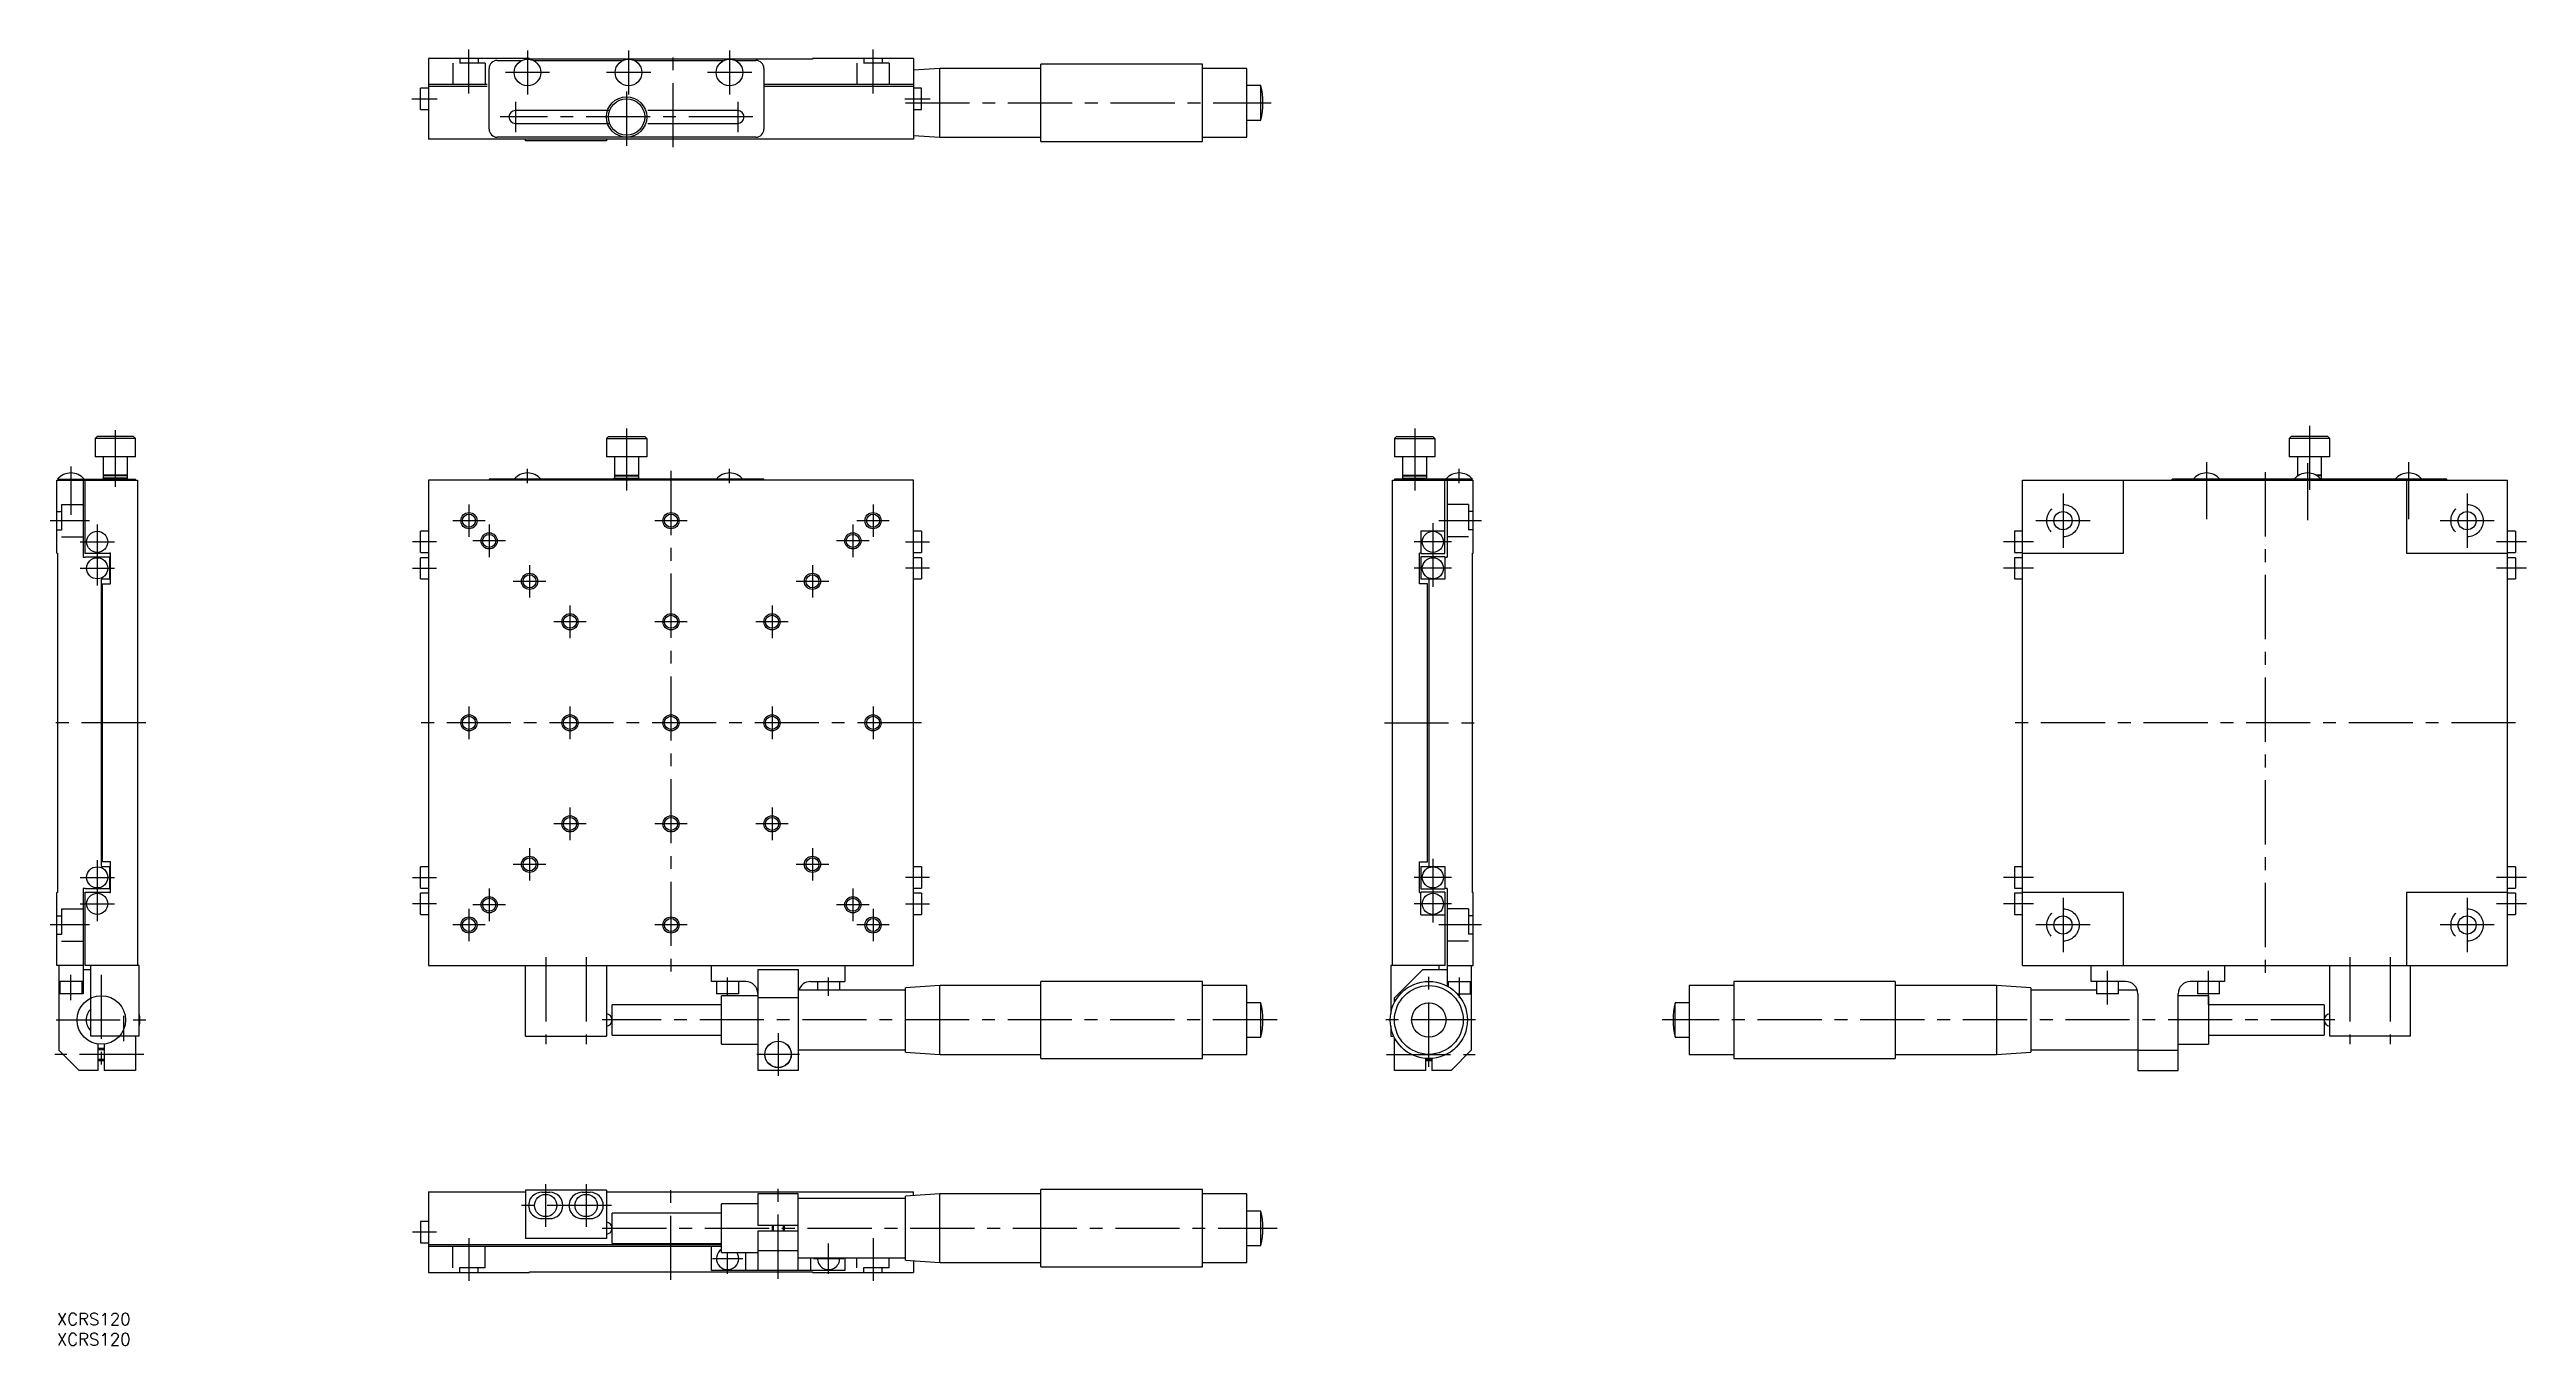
# Model space of a CAD drawing. Extents: x -2 to 611, y -8 to 313.
import ezdxf

# ---------------------------------------------------------------- set-up
doc = ezdxf.new("R2010")
doc.units = 0
doc.header["$LTSCALE"] = 0.5
doc.linetypes.add('CENTER', pattern=[50.8, 31.75, -6.35, 6.35, -6.35])
doc.linetypes.add('DASHED', pattern=[19.05, 12.7, -6.35])
for name, color, linetype in [('MSM_CENTER', 1, 'CENTER'), ('MSM_CONTINUOUS', 7, 'CONTINUOUS'), ('MSM_DASHED', 4, 'DASHED'), ('MSM_NARROW', 5, 'CONTINUOUS'), ('MSM_PART_NUMBER', 7, 'CONTINUOUS')]:
    doc.layers.add(name, color=color, linetype=linetype)
doc.styles.get("Standard").update_dxf_attribs({"font": 'txt.shx', "height": 3, "bigfont": 'bigfont.shx'})

msp = doc.modelspace()

# ---------------------------------------------------------------- linework, layer by layer
at = {"layer": 'MSM_CENTER'}
for p, q in [((102, 301.69), (102, 312.53)), ((121.97, 306.86), (111.03, 306.86)), ((116.5, 312.33), (116.5, 301.39)), ((146.97, 306.86), (136.03, 306.86)), ((141.5, 312.33), (141.5, 301.39)), ((152.5, 288.36), (152.5, 312.16)), ((171.97, 306.86), (161.03, 306.86)), ((166.5, 312.33), (166.5, 301.39)), ((202, 301.69), (202, 312.53)), ((141, 302.14), (141, 288.69)), ((87.83, 300.36), (94.17, 300.36)), ((172.27, 295.86), (109.73, 295.86)), ((113.5, 299.63), (113.5, 292.09)), ((168.5, 299.63), (168.5, 292.09)), ((209.83, 300.36), (216.17, 300.36)), ((210, 299.36), (300.5, 299.36)), ((14.5, 204.37), (14.5, 218.43)), ((141, 218.8), (141, 203.5)), ((336.05, 218.8), (336.05, 203.5)), ((557.5, 219.49), (557.5, 202.87)), ((3.5, 209.43), (3.5, 197.41)), ((116.5, 205.3), (116.5, 208.8)), ((166.5, 205.3), (166.5, 208.8)), ((347.05, 205.3), (347.05, 208.8)), ((532, 210.49), (532, 196.35)), ((557, 210.24), (557, 196.1)), ((582, 210.49), (582, 196.35)), ((152, 208.3), (152, 84)), ((496.5, 202.69), (496.5, 189.31)), ((546.5, 208), (546.5, 84)), ((596.5, 202.69), (596.5, 189.31)), ((102, 200.02), (102, 191.97)), ((202, 200.02), (202, 191.97)), ((8.13, 196), (-1.63, 196)), ((5.74, 190.77), (14.26, 190.77)), ((10, 195.03), (10, 179.97)), ((94, 190.77), (88, 190.77)), ((106.02, 196), (97.97, 196)), ((111.03, 191), (102.97, 191)), ((107, 195.02), (107, 186.97)), ((156.03, 196), (147.97, 196)), ((201.03, 191), (192.97, 191)), ((197, 195.02), (197, 186.97)), ((206.03, 196), (197.98, 196)), ((210, 190.77), (216, 190.77)), ((345.18, 190.77), (335.93, 190.77)), ((340.55, 195.39), (340.55, 179.6)), ((352.55, 196), (342.05, 196)), ((489.19, 190.77), (481.81, 190.77)), ((503.19, 196), (489.81, 196)), ((603.19, 196), (589.81, 196)), ((611.19, 190.77), (603.81, 190.77)), ((5.74, 184.23), (14.26, 184.23)), ((88, 184.23), (94, 184.23)), ((117, 185.02), (117, 176.97)), ((187, 185.02), (187, 176.97)), ((216, 184.23), (210, 184.23)), ((345.18, 184.23), (335.93, 184.23)), ((489.19, 184.23), (481.81, 184.23)), ((611.19, 184.23), (603.81, 184.23)), ((121.02, 181), (112.98, 181)), ((191.02, 181), (182.98, 181)), ((127, 175.02), (127, 166.97)), ((177, 175.02), (177, 166.97)), ((131.03, 171), (122.97, 171)), ((156.03, 171), (147.97, 171)), ((181.02, 171), (172.97, 171)), ((102, 150.02), (102, 141.97)), ((127, 150.02), (127, 141.97)), ((177, 150.02), (177, 141.97)), ((202, 150.02), (202, 141.97)), ((22, 146), (-1.8, 146)), ((214, 146), (90, 146)), ((328.55, 146), (352.35, 146)), ((608.5, 146), (484.5, 146)), ((127, 125.02), (127, 116.97)), ((177, 125.02), (177, 116.97)), ((131.03, 121), (122.97, 121)), ((156.03, 121), (147.97, 121)), ((181.02, 121), (172.97, 121)), ((10, 112.03), (10, 96.97)), ((121.02, 111), (112.98, 111)), ((117, 115.02), (117, 106.97)), ((191.02, 111), (182.98, 111)), ((187, 115.02), (187, 106.97)), ((340.55, 112.39), (340.55, 96.6)), ((5.74, 107.77), (14.26, 107.77)), ((88, 107.77), (94, 107.77)), ((107, 105.02), (107, 96.97)), ((197, 105.02), (197, 96.97)), ((216, 107.77), (210, 107.77)), ((345.18, 107.77), (335.93, 107.77)), ((489.19, 107.77), (481.81, 107.77)), ((611.19, 107.77), (603.81, 107.77)), ((5.74, 101.23), (14.26, 101.23)), ((94, 101.23), (88, 101.23)), ((102, 100.02), (102, 91.97)), ((111.03, 101), (102.97, 101)), ((201.03, 101), (192.97, 101)), ((202, 100.02), (202, 91.97)), ((210, 101.23), (216, 101.23)), ((345.18, 101.23), (335.93, 101.23)), ((489.19, 101.23), (481.81, 101.23)), ((496.5, 102.69), (496.5, 89.31)), ((596.5, 102.69), (596.5, 89.31)), ((611.19, 101.23), (603.81, 101.23)), ((8.13, 96), (-1.63, 96)), ((106.02, 96), (97.97, 96)), ((156.03, 96), (147.97, 96)), ((206.03, 96), (197.98, 96)), ((352.55, 96), (342.05, 96)), ((503.19, 96), (489.81, 96)), ((603.19, 96), (589.81, 96)), ((121, 88), (121, 66.5)), ((131, 88), (131, 66.5)), ((567.5, 88), (567.5, 66.5)), ((577.5, 88), (577.5, 66.5)), ((3.5, 77.37), (3.5, 83.63)), ((11, 83.68), (11, 61.32)), ((166, 78.5), (166, 83)), ((191, 78.5), (191, 83)), ((339.55, 60.95), (339.55, 84.05)), ((347.1, 78), (347.1, 83)), ((507.5, 76.31), (507.5, 84.69)), ((532.5, 76.31), (532.5, 84.69)), ((-0.18, 72.5), (22.18, 72.5)), ((16.62, 67.27), (16.62, 73.53)), ((302, 72.5), (135, 72.5)), ((178.5, 69.27), (178.5, 58.72)), ((351.1, 72.5), (328, 72.5)), ((563.79, 72.5), (397.31, 72.5)), ((21.5, 64), (-0.5, 64)), ((183.77, 64), (173.22, 64)), ((329.05, 64), (351.05, 64)), ((121, 21.37), (121, 31.87)), ((131, 31.87), (131, 21.37)), ((152, 8.2), (152, 32)), ((178.5, 8.5), (178.5, 31.5)), ((137.25, 26.62), (114.75, 26.62)), ((94, 20), (88, 20)), ((102, 18.5), (102, 8)), ((135, 21), (302, 21)), ((202, 18.5), (202, 8)), ((162.25, 13.5), (169.75, 13.5)), ((166, 9.75), (166, 15)), ((187.25, 13.5), (194.75, 13.5)), ((191, 9.75), (191, 17.25))]:
    msp.add_line(p, q, dxfattribs=at)
at = {"layer": 'MSM_CONTINUOUS'}
for p, q in [((92, 310.36), (92, 290.36)), ((117, 310.36), (92, 310.36)), ((107, 292.86), (107, 307.86)), ((109, 309.86), (115.13, 309.86)), ((117, 310.16), (117, 310.36)), ((187, 310.16), (117, 310.16)), ((117.87, 309.86), (140.13, 309.86)), ((142.87, 309.86), (165.13, 309.86)), ((167.87, 309.86), (173, 309.86)), ((175, 307.86), (175, 292.86)), ((212, 310.36), (187, 310.36)), ((187, 310.36), (187, 310.16)), ((212, 310.36), (212, 290.36)), ((218.5, 307.86), (212, 307.44)), ((243.5, 307.86), (218.5, 307.86)), ((218.5, 290.86), (218.5, 307.86)), ((283.5, 308.91), (243.5, 308.91)), ((243.5, 289.81), (243.5, 308.91)), ((283.5, 289.81), (283.5, 308.91)), ((294.5, 307.86), (283.5, 307.86)), ((294.5, 290.86), (294.5, 307.86)), ((92, 302.99), (90, 302.99)), ((90, 297.74), (90, 302.99)), ((106.5, 303.86), (92, 303.86)), ((106.5, 303.36), (92, 303.36)), ((212, 303.86), (175, 303.86)), ((212, 303.36), (175, 303.36)), ((214, 302.99), (212, 302.99)), ((214, 297.74), (214, 302.99)), ((298, 303.61), (294.5, 303.61)), ((298, 295.11), (298, 303.61)), ((90, 297.74), (92, 297.74)), ((136.76, 297.46), (113.5, 297.46)), ((113.5, 294.26), (136.76, 294.26)), ((168.5, 297.46), (146.24, 297.46)), ((146.24, 294.26), (168.5, 294.26)), ((212, 297.74), (214, 297.74)), ((294.5, 295.11), (298, 295.11)), ((212, 290.36), (92, 290.36)), ((173, 290.86), (109, 290.86)), ((116, 289.94), (116, 290.36)), ((136, 289.94), (116, 289.94)), ((136, 290.36), (136, 289.94)), ((212, 291.28), (218.5, 290.86)), ((218.5, 290.86), (243.5, 290.86)), ((243.5, 289.81), (283.5, 289.81)), ((283.5, 290.86), (294.5, 290.86)), ((10, 216.8), (9.5, 216.3)), ((9.5, 216.3), (9.5, 211.8)), ((19.5, 216.3), (9.5, 216.3)), ((19, 216.8), (10, 216.8)), ((19.5, 216.3), (19, 216.8)), ((19.5, 211.8), (19.5, 216.3)), ((136.5, 216.8), (136, 216.3)), ((136, 216.3), (136, 211.8)), ((136, 216.3), (146, 216.3)), ((136.5, 216.8), (145.5, 216.8)), ((145.5, 216.8), (146, 216.3)), ((146, 216.3), (146, 211.8)), ((331.55, 216.8), (331.05, 216.3)), ((331.05, 216.3), (341.05, 216.3)), ((331.05, 216.3), (331.05, 211.8)), ((331.55, 216.8), (340.55, 216.8)), ((340.55, 216.8), (341.05, 216.3)), ((341.05, 216.3), (341.05, 211.8)), ((553, 216.8), (552.5, 216.3)), ((552.5, 216.3), (552.5, 211.8)), ((562.5, 216.3), (552.5, 216.3)), ((562, 216.8), (553, 216.8)), ((562.5, 216.3), (562, 216.8)), ((562.5, 211.8), (562.5, 216.3)), ((19.5, 211.8), (9.5, 211.8)), ((11.5, 211.8), (11.5, 207.3)), ((17.5, 207.3), (17.5, 211.8)), ((146, 211.8), (136, 211.8)), ((138, 211.8), (138, 207.3)), ((144, 207.3), (144, 211.8)), ((341.05, 211.8), (331.05, 211.8)), ((333.05, 211.8), (333.05, 207.3)), ((339.05, 207.3), (339.05, 211.8)), ((562.5, 211.8), (552.5, 211.8)), ((554.5, 211.8), (554.5, 207.3)), ((560.5, 207.3), (560.5, 211.8)), ((0, 206), (20, 206)), ((0, 188), (0, 206)), ((0.2, 206.3), (19.5, 206.3)), ((0.5, 206), (0.5, 206.3)), ((6.5, 206), (6.5, 187)), ((7, 187.9), (7, 206)), ((11.7, 207.3), (11.5, 207.1)), ((17.5, 207.3), (11.5, 207.3)), ((11.5, 207.1), (11.5, 206.5)), ((17.5, 207.1), (11.5, 207.1)), ((11.5, 206.5), (11.7, 206.3)), ((17.5, 206.5), (11.5, 206.5)), ((17.5, 207.1), (17.3, 207.3)), ((17.3, 206.3), (17.5, 206.5)), ((17.5, 206.5), (17.5, 207.1)), ((19.5, 206), (19.5, 206.3)), ((20, 206), (20, 86)), ((212, 206), (92, 206)), ((92, 206), (92, 86)), ((107, 206.3), (107, 206)), ((175, 206.3), (107, 206.3)), ((138.2, 207.3), (138, 207.1)), ((138, 207.3), (144, 207.3)), ((138, 207.1), (138, 206.5)), ((138, 207.1), (144, 207.1)), ((138, 206.5), (138.2, 206.3)), ((138, 206.5), (144, 206.5)), ((144, 207.1), (143.8, 207.3)), ((143.8, 206.3), (144, 206.5)), ((144, 206.5), (144, 207.1)), ((175, 206), (175, 206.3)), ((212, 86), (212, 206)), ((330.55, 86), (330.55, 206)), ((330.55, 206), (350.55, 206)), ((331.05, 206.3), (331.05, 206)), ((350.35, 206.3), (331.05, 206.3)), ((333.25, 207.3), (333.05, 207.1)), ((333.05, 207.3), (339.05, 207.3)), ((333.05, 207.1), (333.05, 206.5)), ((333.05, 207.1), (339.05, 207.1)), ((333.05, 206.5), (333.25, 206.3)), ((333.05, 206.5), (339.05, 206.5)), ((339.05, 207.1), (338.85, 207.3)), ((338.85, 206.3), (339.05, 206.5)), ((339.05, 206.5), (339.05, 207.1)), ((343.55, 187.9), (343.55, 206)), ((344.05, 206), (344.05, 187)), ((350.05, 206), (350.05, 206.3)), ((350.55, 188), (350.55, 206)), ((486.5, 86), (486.5, 206)), ((486.5, 206), (606.5, 206)), ((511.5, 188), (511.5, 206)), ((523.5, 206), (523.5, 206.3)), ((591.5, 206.3), (523.5, 206.3)), ((554.7, 207.3), (554.5, 207.1)), ((554.97, 207.3), (554.5, 207.3)), ((554.5, 207.1), (554.5, 207.02)), ((554.62, 207.1), (554.5, 207.1)), ((560.5, 207.3), (559.03, 207.3)), ((560.5, 207.1), (559.38, 207.1)), ((560.5, 207.1), (560.3, 207.3)), ((560.5, 206.3), (560.5, 207.1)), ((581.5, 206), (581.5, 188)), ((591.5, 206), (591.5, 206.3)), ((606.5, 86), (606.5, 206)), ((92, 193.39), (90, 193.39)), ((90, 188.14), (90, 193.39)), ((214, 193.39), (212, 193.39)), ((214, 193.39), (214, 188.14)), ((337.55, 193.5), (343.55, 193.5)), ((337.55, 193.5), (337.55, 187.9)), ((486.5, 193.39), (484.5, 193.39)), ((484.5, 193.39), (484.5, 188.14)), ((608.5, 193.39), (606.5, 193.39)), ((608.5, 193.39), (608.5, 188.14)), ((0, 188), (0.2, 188)), ((0.2, 188), (0.2, 104)), ((6.5, 187), (7, 187)), ((13, 187.9), (7, 187.9)), ((7, 187), (7, 187.1)), ((7, 187.1), (13, 187.1)), ((13, 188), (13, 187.9)), ((13.3, 188), (13, 188)), ((13, 187.1), (13, 181.5)), ((13.3, 180.4), (13.3, 188)), ((90, 188.14), (92, 188.14)), ((92, 186.85), (90, 186.85)), ((90, 181.6), (90, 186.85)), ((212, 188.14), (214, 188.14)), ((214, 186.85), (212, 186.85)), ((214, 186.85), (214, 181.6)), ((337.55, 188), (337.25, 188)), ((337.25, 180.4), (337.25, 188)), ((337.55, 187.9), (343.55, 187.9)), ((337.55, 187.1), (337.55, 181.5)), ((343.55, 187.1), (337.55, 187.1)), ((343.55, 187.1), (343.55, 181.5)), ((343.55, 187), (344.05, 187)), ((350.35, 188), (350.55, 188)), ((350.35, 104), (350.35, 188)), ((484.5, 188.14), (486.5, 188.14)), ((486.5, 186.85), (484.5, 186.85)), ((484.5, 186.85), (484.5, 181.6)), ((486.5, 188), (511.5, 188)), ((581.5, 188), (606.5, 188)), ((606.5, 188.14), (608.5, 188.14)), ((608.5, 186.85), (606.5, 186.85)), ((608.5, 186.85), (608.5, 181.6)), ((13, 181.5), (11, 181.5)), ((11, 181.5), (11, 110.5)), ((11.3, 180.4), (13.3, 180.4)), ((11.3, 111.6), (11.3, 180.4)), ((90, 181.6), (92, 181.6)), ((212, 181.6), (214, 181.6)), ((339.25, 180.4), (337.25, 180.4)), ((343.55, 181.5), (337.55, 181.5)), ((339.25, 111.6), (339.25, 180.4)), ((339.55, 181.5), (339.55, 110.5)), ((484.5, 181.6), (486.5, 181.6)), ((606.5, 181.6), (608.5, 181.6)), ((11, 110.5), (13, 110.5)), ((13.3, 111.6), (11.3, 111.6)), ((13, 110.5), (13, 104.9)), ((13.3, 104), (13.3, 111.6)), ((92, 110.39), (90, 110.39)), ((90, 105.14), (90, 110.39)), ((214, 110.39), (212, 110.39)), ((214, 110.39), (214, 105.14)), ((337.25, 111.6), (339.25, 111.6)), ((337.25, 104), (337.25, 111.6)), ((337.55, 110.5), (337.55, 104.9)), ((337.55, 110.5), (343.55, 110.5)), ((343.55, 110.5), (343.55, 104.9)), ((486.5, 110.39), (484.5, 110.39)), ((484.5, 110.39), (484.5, 105.14)), ((608.5, 110.39), (606.5, 110.39)), ((608.5, 110.39), (608.5, 105.14)), ((7, 105), (6.5, 105)), ((6.5, 105), (6.5, 79)), ((7, 104.9), (7, 105)), ((13, 104.9), (7, 104.9)), ((90, 105.14), (92, 105.14)), ((212, 105.14), (214, 105.14)), ((337.55, 104.9), (343.55, 104.9)), ((344.05, 105), (343.55, 105)), ((344.05, 105), (344.05, 80.92)), ((484.5, 105.14), (486.5, 105.14)), ((606.5, 105.14), (608.5, 105.14)), ((0, 86), (0, 104)), ((0.2, 104), (0, 104)), ((7, 86), (7, 104.1)), ((7, 104.1), (13, 104.1)), ((13, 104.1), (13, 104)), ((13, 104), (13.3, 104)), ((92, 103.85), (90, 103.85)), ((90, 98.6), (90, 103.85)), ((90, 98.6), (92, 98.6)), ((214, 103.85), (212, 103.85)), ((212, 98.6), (214, 98.6)), ((214, 103.85), (214, 98.6)), ((337.25, 104), (337.55, 104)), ((337.55, 98.5), (337.55, 104.1)), ((343.55, 104.1), (337.55, 104.1)), ((337.59, 98.5), (343.55, 98.5)), ((343.55, 104.1), (343.55, 86)), ((350.55, 104), (350.35, 104)), ((350.55, 86), (350.55, 104)), ((486.5, 103.85), (484.5, 103.85)), ((484.5, 103.85), (484.5, 98.6)), ((484.5, 98.6), (486.5, 98.6)), ((511.5, 104), (486.5, 104)), ((511.5, 86), (511.5, 104)), ((606.5, 104), (581.5, 104)), ((581.5, 104), (581.5, 86)), ((608.5, 103.85), (606.5, 103.85)), ((606.5, 98.6), (608.5, 98.6)), ((608.5, 103.85), (608.5, 98.6)), ((6.5, 86), (0, 86)), ((0.5, 86), (0.5, 65)), ((20.42, 86), (7, 86)), ((8.42, 68.5), (8.42, 86)), ((20.42, 68.5), (20.42, 86)), ((92, 86), (212, 86)), ((116, 68.5), (116, 86)), ((136, 86), (136, 68.5)), ((162, 82), (162, 86)), ((195, 86), (195, 82)), ((343.55, 86), (330.13, 86)), ((330.13, 86), (330.13, 74.07)), ((342.13, 85), (342.13, 86)), ((344.05, 86), (350.55, 86)), ((350.05, 86), (350.05, 65)), ((486.5, 86), (606.5, 86)), ((503.5, 82), (503.5, 86)), ((536.5, 86), (536.5, 82)), ((562.5, 68.5), (562.5, 86)), ((582.5, 68.5), (582.5, 86)), ((6.5, 82), (0.5, 82)), ((0.75, 82), (0.75, 79)), ((6.25, 79), (6.25, 82)), ((6.5, 85), (8.42, 85)), ((170.5, 82), (162, 82)), ((163.25, 82), (163.25, 79)), ((168.75, 79), (168.75, 82)), ((173.5, 85), (173.5, 60)), ((173.5, 85), (183.5, 85)), ((183.5, 85), (183.5, 60)), ((210, 79.85), (183.5, 79.85)), ((186.5, 82), (195, 82)), ((188.25, 82), (188.25, 79.85)), ((193.75, 79.85), (193.75, 82)), ((218.5, 81), (210, 80.45)), ((210, 64.55), (210, 80.45)), ((243.5, 81), (218.5, 81)), ((218.5, 64), (218.5, 81)), ((283.5, 82.05), (243.5, 82.05)), ((243.5, 62.95), (243.5, 82.05)), ((283.5, 62.95), (283.5, 82.05)), ((294.5, 81), (283.5, 81)), ((294.5, 64), (294.5, 81)), ((331.05, 78), (338.05, 85)), ((338.05, 85), (344.05, 85)), ((344.05, 82), (350.05, 82)), ((344.35, 82), (344.35, 80.76)), ((349.85, 79), (349.85, 82)), ((415, 81), (404, 81)), ((404, 81), (404, 64)), ((455, 82.05), (415, 82.05)), ((415, 82.05), (415, 62.95)), ((455, 82.05), (455, 62.95)), ((480, 81), (455, 81)), ((488.5, 80.45), (480, 81)), ((480, 81), (480, 64)), ((488.5, 80.45), (488.5, 64.55)), ((504.75, 79.85), (488.5, 79.85)), ((512, 82), (503.5, 82)), ((504.75, 82), (504.75, 79)), ((510.25, 79), (510.25, 82)), ((514.88, 79.85), (510.25, 79.85)), ((536.5, 82), (528, 82)), ((529.75, 82), (529.75, 79)), ((535.25, 79), (535.25, 82)), ((6.5, 79), (0.5, 79)), ((164.5, 76.25), (137.4, 76.25)), ((137.4, 68.75), (137.4, 76.25)), ((168.75, 79), (163.25, 79)), ((173.5, 78.5), (164.5, 78.5)), ((164.5, 66.5), (164.5, 78.5)), ((183.5, 78), (173.5, 78)), ((298, 76.75), (294.5, 76.75)), ((298, 68.25), (298, 76.75)), ((331.05, 76.85), (331.05, 78)), ((346.55, 79), (350.05, 79)), ((404, 76.75), (400.5, 76.75)), ((400.5, 68.25), (400.5, 76.75)), ((510.25, 79), (504.75, 79)), ((515, 79), (515, 60)), ((525, 60), (525, 79)), ((532.5, 78.5), (525, 78.5)), ((535.25, 79), (529.75, 79)), ((532.5, 78.5), (532.5, 66.5)), ((561.1, 76.25), (532.5, 76.25)), ((561.1, 76.25), (561.1, 68.75)), ((20.42, 68.5), (8.42, 68.5)), ((19.5, 68.5), (19.5, 60)), ((116, 68.5), (136, 68.5)), ((137.4, 68.75), (164.5, 68.75)), ((294.5, 68.25), (298, 68.25)), ((330.13, 70.93), (330.13, 68.5)), ((330.13, 68.5), (330.88, 68.5)), ((331.05, 60), (331.05, 68.15)), ((400.5, 68.25), (404, 68.25)), ((532.5, 68.75), (561.1, 68.75)), ((582.5, 68.5), (562.5, 68.5)), ((5.5, 60), (0.5, 65)), ((10.25, 60), (10.25, 66.55)), ((10.25, 65.5), (11.75, 65.5)), ((10.25, 62.5), (11.75, 62.5)), ((11.75, 66.55), (11.75, 60)), ((164.5, 66.5), (173.5, 66.5)), ((183.5, 65.15), (210, 65.15)), ((210, 64.55), (218.5, 64)), ((218.5, 64), (243.5, 64)), ((243.5, 62.95), (283.5, 62.95)), ((283.5, 64), (294.5, 64)), ((338.8, 60), (338.8, 62.98)), ((338.8, 62.5), (340.3, 62.5)), ((340.3, 62.98), (340.3, 60)), ((350.05, 65), (345.05, 60)), ((404, 64), (415, 64)), ((415, 62.95), (455, 62.95)), ((455, 64), (480, 64)), ((480, 64), (488.5, 64.55)), ((488.5, 65.15), (515, 65.15)), ((515, 65), (525, 65)), ((525, 66.5), (532.5, 66.5)), ((10.25, 60), (5.5, 60)), ((19.5, 60), (11.75, 60)), ((183.5, 60), (173.5, 60)), ((338.8, 60), (331.05, 60)), ((345.05, 60), (340.3, 60)), ((515, 60), (525, 60)), ((92, 30), (116, 30)), ((92, 30), (92, 10)), ((116, 30.42), (116, 18.42)), ((136, 30.42), (116, 30.42)), ((120, 29.87), (122, 29.87)), ((130, 29.87), (132, 29.87)), ((136, 30.42), (136, 18.42)), ((136, 30), (212, 30)), ((164.5, 24.75), (137.4, 24.75)), ((137.4, 17.25), (137.4, 24.75)), ((173.5, 27), (164.5, 27)), ((164.5, 15), (164.5, 27)), ((183.5, 29.5), (173.5, 29.5)), ((173.5, 29.5), (173.5, 21.75)), ((183.5, 10.5), (183.5, 29.5)), ((210, 28.35), (183.5, 28.35)), ((218.5, 29.5), (210, 28.95)), ((210, 13.05), (210, 28.95)), ((212, 29.08), (212, 30)), ((243.5, 29.5), (218.5, 29.5)), ((218.5, 12.5), (218.5, 29.5)), ((283.5, 30.55), (243.5, 30.55)), ((243.5, 11.45), (243.5, 30.55)), ((283.5, 11.45), (283.5, 30.55)), ((294.5, 29.5), (283.5, 29.5)), ((294.5, 12.5), (294.5, 29.5)), ((298, 25.25), (294.5, 25.25)), ((298, 16.75), (298, 25.25)), ((92, 22.62), (90, 22.62)), ((90, 22.62), (90, 17.37)), ((136, 18.42), (116, 18.42)), ((120, 23.37), (122, 23.37)), ((130, 23.37), (132, 23.37)), ((173.5, 21.75), (183.5, 21.75)), ((183.5, 20.25), (173.5, 20.25)), ((173.5, 20.25), (173.5, 15.5)), ((177, 21.75), (177, 20.25)), ((180, 21.75), (180, 20.25)), ((90, 17.37), (92, 17.37)), ((92, 17), (164.5, 17)), ((164.5, 16.5), (92, 16.5)), ((137.4, 17.25), (164.5, 17.25)), ((162, 10.5), (162, 16.5)), ((164.5, 15), (173.5, 15)), ((170.5, 10.5), (170.5, 15)), ((173.5, 15.5), (173.5, 10.5)), ((173.5, 15.5), (183.5, 15.5)), ((183.5, 13.65), (210, 13.65)), ((186.5, 13.65), (186.5, 10.5)), ((195, 13.65), (195, 10.5)), ((210, 13.05), (218.5, 12.5)), ((212, 12.92), (212, 10)), ((218.5, 12.5), (243.5, 12.5)), ((283.5, 12.5), (294.5, 12.5)), ((294.5, 16.75), (298, 16.75)), ((92, 10), (117, 10)), ((117, 10.2), (187, 10.2)), ((117, 10), (117, 10.2)), ((195, 10.5), (162, 10.5)), ((187, 10.2), (187, 10)), ((187, 10), (212, 10)), ((243.5, 11.45), (283.5, 11.45))]:
    msp.add_line(p, q, dxfattribs=at)
for centre, radius in [((116.5, 306.86), 3.3), ((141.5, 306.86), 3.3), ((166.5, 306.86), 3.3), ((141, 295.86), 5), ((141, 295.86), 4.5), ((102, 196), 1.62), ((152, 196), 1.62), ((202, 196), 1.62), ((496.5, 196), 2.25), ((596.5, 196), 2.25), ((10, 190.77), 2.62), ((107, 191), 1.62), ((197, 191), 1.62), ((340.55, 190.77), 2.62), ((10, 184.23), 2.62), ((340.55, 184.23), 2.62), ((117, 181), 1.62), ((187, 181), 1.62), ((127, 171), 1.62), ((152, 171), 1.62), ((177, 171), 1.62), ((102, 146), 1.62), ((127, 146), 1.62), ((152, 146), 1.62), ((177, 146), 1.62), ((202, 146), 1.62), ((127, 121), 1.62), ((152, 121), 1.62), ((177, 121), 1.62), ((10, 107.77), 2.62), ((117, 111), 1.62), ((187, 111), 1.62), ((340.55, 107.77), 2.62), ((10, 101.23), 2.62), ((107, 101), 1.62), ((197, 101), 1.62), ((340.55, 101.23), 2.63), ((496.5, 96), 2.25), ((596.5, 96), 2.25), ((102, 96), 1.62), ((152, 96), 1.62), ((202, 96), 1.62), ((339.55, 72.5), 9.55), ((339.55, 72.5), 8.5), ((11, 72.5), 6), ((339.55, 72.5), 4.25), ((178.5, 64), 3.28), ((178.5, 64), 3.25), ((121, 26.62), 2.75), ((131, 26.62), 2.75)]:
    msp.add_circle(centre, radius, dxfattribs=at)
for centre, radius, start, end in [((109, 307.86), 2, 90, 180), ((173, 307.86), 2, 0, 90), ((280.19, 299.36), 18.31, 346.58033, 13.41967), ((113.5, 295.86), 1.6, 90, 270), ((168.5, 295.86), 1.6, 270, 90), ((109, 292.86), 2, 180, 270), ((173, 292.86), 2, 270, 0), ((3.5, 203.42), 4.38, 41.11209, 138.88791), ((116.5, 203.43), 4.37, 41.03483, 138.96517), ((141, 203.43), 4.37, 133.29356, 138.96517), ((141, 203.43), 4.37, 41.03483, 46.70647), ((166.5, 203.43), 4.37, 41.03483, 138.96517), ((347.05, 203.43), 4.37, 41.03483, 138.96517), ((532, 203.42), 4.38, 41.11209, 138.88791), ((557, 203.42), 4.38, 41.11209, 138.88791), ((582, 203.42), 4.38, 41.11209, 138.88791), ((170.5, 79), 3, 0, 90), ((186.5, 79), 3, 90, 163.54075), ((512, 79), 3, 0, 90), ((528, 79), 3, 90, 180), ((11, 72.5), 3.75, 133.472, 226.528), ((11, 72.5), 9.55, 350.53542, 9.46458), ((135.9, 72.5), 1.5, 273.82255, 86.17745), ((280.19, 72.5), 18.31, 346.58033, 13.41967), ((418.31, 72.5), 18.31, 166.58033, 193.41967), ((562.6, 72.5), 1.5, 93.82255, 266.17745), ((11, 72.5), 9.55, 332.87983, 335.23811), ((120, 26.62), 3.25, 90.00024, 270.00024), ((122, 26.62), 3.25, 270.00024, 90.00024), ((130, 26.62), 3.25, 90.00024, 270.00024), ((132, 26.62), 3.25, 270.00024, 90.00024), ((280.19, 21), 18.31, 346.58033, 13.41967), ((135.9, 21), 1.5, 273.82255, 86.17745), ((166, 13.5), 2.75, 123.05647, 33.0552), ((191, 13.5), 2.75, 176.87322, 3.12678)]:
    msp.add_arc(centre, radius, start, end, dxfattribs=at)
at = {"layer": 'MSM_DASHED'}
for p, q in [((98, 309.16), (98, 303.86)), ((106, 309.16), (98, 309.16)), ((99.75, 310.36), (99.75, 309.16)), ((104.25, 310.36), (104.25, 309.16)), ((106, 309.16), (106, 303.86)), ((198, 309.16), (198, 303.86)), ((206, 309.16), (198, 309.16)), ((199.75, 310.36), (199.75, 309.16)), ((204.25, 310.36), (204.25, 309.16)), ((206, 309.16), (206, 303.86)), ((0, 198.25), (1.2, 198.25)), ((1.2, 200), (6.5, 200)), ((1.2, 200), (1.2, 192)), ((349.35, 200), (344.05, 200)), ((349.35, 200), (349.35, 192)), ((350.55, 198.25), (349.35, 198.25)), ((0, 193.75), (1.2, 193.75)), ((1.2, 192), (6.5, 192)), ((349.35, 192), (344.05, 192)), ((350.55, 193.75), (349.35, 193.75)), ((0, 98.25), (1.2, 98.25)), ((1.2, 100), (6.5, 100)), ((1.2, 100), (1.2, 92)), ((349.35, 100), (344.05, 100)), ((349.35, 100), (349.35, 92)), ((350.55, 98.25), (349.35, 98.25)), ((0, 93.75), (1.2, 93.75)), ((1.2, 92), (6.5, 92)), ((349.35, 92), (344.05, 92)), ((350.55, 93.75), (349.35, 93.75)), ((98, 11.2), (98, 16.5)), ((106, 11.2), (106, 16.5)), ((198, 11.2), (198, 13.65)), ((206, 11.2), (206, 13.65)), ((106, 11.2), (98, 11.2)), ((99.75, 10), (99.75, 11.2)), ((104.25, 10), (104.25, 11.2)), ((206, 11.2), (198, 11.2)), ((199.75, 10), (199.75, 11.2)), ((204.25, 10), (204.25, 11.2))]:
    msp.add_line(p, q, dxfattribs=at)
for centre in [(496.5, 196), (596.5, 196), (496.5, 96), (596.5, 96)]:
    msp.add_circle(centre, 4, dxfattribs=at)
at = {"layer": 'MSM_NARROW'}
for p, q in [((10.25, 65.23), (11.75, 65.23)), ((10.25, 62.77), (11.75, 62.77)), ((338.8, 62.77), (340.3, 62.77)), ((177.27, 21.75), (177.27, 20.25)), ((179.73, 21.75), (179.73, 20.25))]:
    msp.add_line(p, q, dxfattribs=at)
for centre in [(102, 196), (152, 196), (202, 196), (107, 191), (197, 191), (117, 181), (187, 181), (127, 171), (152, 171), (177, 171), (102, 146), (127, 146), (152, 146), (177, 146), (202, 146), (127, 121), (152, 121), (177, 121), (117, 111), (187, 111), (107, 101), (197, 101), (102, 96), (152, 96), (202, 96)]:
    msp.add_circle(centre, 2, dxfattribs=at)

# ---------------------------------------------------------------- texts
at = {"layer": 'MSM_PART_NUMBER'}
for p in [(0, -3), (0, -8)]:
    msp.add_text('XCRS120', height=3, dxfattribs=at).set_placement(p)

doc.saveas('drawing.dxf')
